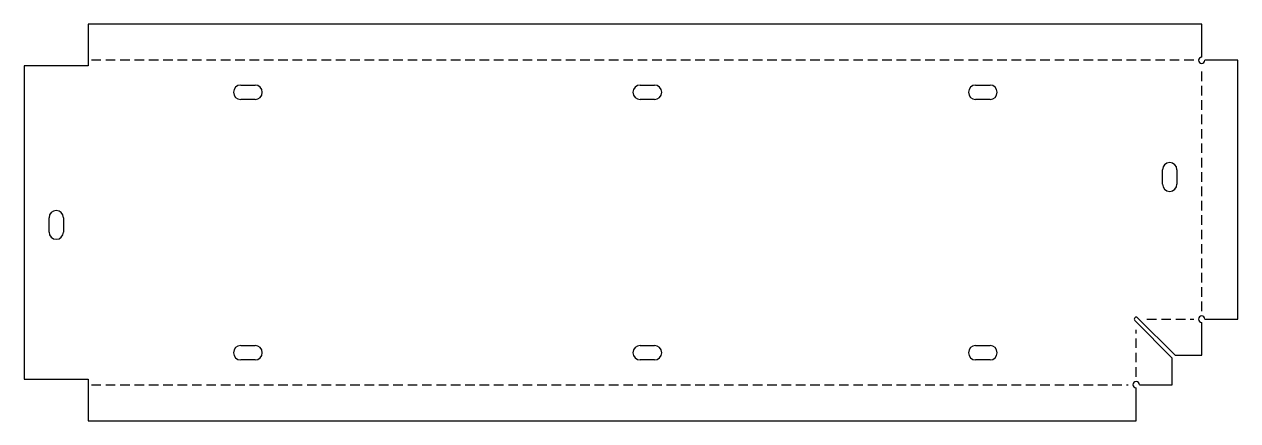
# Model space of a CAD drawing. Header units: millimetres. Extents: x 0 to 760, y -23 to 226.
import ezdxf

# ---------------------------------------------------------------- set-up
doc = ezdxf.new("R2010")
doc.units = ezdxf.units.MM
doc.linetypes.add('DASHED', pattern=[9, 6, -3])
doc.layers.get('0').update_dxf_attribs({"linetype": 'CONTINUOUS'})

msp = doc.modelspace()

# ---------------------------------------------------------------- linework, layer by layer
at = {"linetype": 'CONTINUOUS'}
for p, q in [((737, 225.562), (40, 225.562)), ((40, 225.562), (40, 203)), ((737, 205), (737, 225.562)), ((40, 199.5), (0, 199.5)), ((0, 199.5), (0, 3.5)), ((40, 203), (40, 199.5)), ((759.562, 203), (739, 203)), ((759.562, 41), (759.562, 203)), ((135.5, 187.5), (144.5, 187.5)), ((385.5, 187.5), (394.5, 187.5)), ((595.5, 187.5), (604.5, 187.5)), ((144.5, 178.5), (135.5, 178.5)), ((394.5, 178.5), (385.5, 178.5)), ((604.5, 178.5), (595.5, 178.5)), ((712.5, 125.5), (712.5, 134.5)), ((721.5, 134.5), (721.5, 125.5)), ((15.5, 95.5), (15.5, 104.5)), ((24.5, 104.5), (24.5, 95.5)), ((718.562, 16.6702), (695.1161, 40.1161)), ((696.8839, 41.8839), (720.3298, 18.438)), ((737, 18.438), (737, 39)), ((739, 41), (759.562, 41)), ((135.5, 24.5), (144.5, 24.5)), ((385.5, 24.5), (394.5, 24.5)), ((595.5, 24.5), (604.5, 24.5)), ((144.5, 15.5), (135.5, 15.5)), ((394.5, 15.5), (385.5, 15.5)), ((604.5, 15.5), (595.5, 15.5)), ((718.562, 0), (718.562, 16.6702)), ((720.3298, 18.438), (737, 18.438)), ((0, 3.5), (40, 3.5)), ((40, 3.5), (40, 0)), ((40, 0), (40, -22.562)), ((698, 0), (718.562, 0)), ((696, -22.562), (696, -2)), ((40, -22.562), (696, -22.562))]:
    msp.add_line(p, q, dxfattribs=at)
at = {"linetype": 'DASHED'}
for p, q in [((732, 203), (42, 203)), ((737, 46), (737, 198)), ((702.7678, 41), (732, 41)), ((696, 5), (696, 34.2322)), ((42, 0), (691, 0))]:
    msp.add_line(p, q, dxfattribs=at)
at = {"linetype": 'CONTINUOUS'}
for centre, radius, start, end in [((737, 203), 2, 90, 0), ((135.5, 183), 4.5, 90, 270), ((144.5, 183), 4.5, -90, 90), ((385.5, 183), 4.5, 90, 270), ((394.5, 183), 4.5, -90, 90), ((595.5, 183), 4.5, 90, 270), ((604.5, 183), 4.5, -90, 90), ((717, 134.5), 4.5, 0, 180), ((717, 125.5), 4.5, 180, 360), ((20, 104.5), 4.5, 0, 180), ((20, 95.5), 4.5, 180, 360), ((696, 41), 1.25, 45, 225), ((737, 41), 2, 0, 270), ((135.5, 20), 4.5, 90, 270), ((144.5, 20), 4.5, -90, 90), ((385.5, 20), 4.5, 90, 270), ((394.5, 20), 4.5, -90, 90), ((595.5, 20), 4.5, 90, 270), ((604.5, 20), 4.5, -90, 90), ((696, 0), 2, 0, 270)]:
    msp.add_arc(centre, radius, start, end, dxfattribs=at)

doc.saveas('drawing.dxf')
